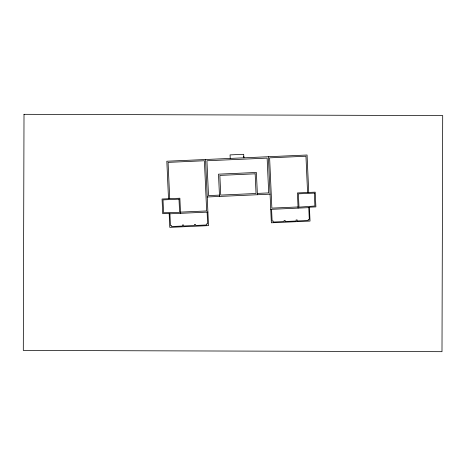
<?xml version="1.0" encoding="UTF-8"?>
<svg xmlns="http://www.w3.org/2000/svg" width="466" height="466" viewBox="0 0 466 466"><rect width="100%" height="100%" fill="white"/><g stroke="black" fill="none" stroke-linecap="round" stroke-linejoin="round"><path stroke-width="0.7" d="M308.742 192.441L307.065 155.009L166.822 161.23L168.506 198.732M219.445 195.114L208.494 195.604L206.927 160.758L267.129 158.12L268.69 192.907L257.331 193.413M207.23 196.984L270.07 194.165M180.488 212.123L206.654 210.947L204.399 160.747L168.075 162.378L169.706 198.679M298.048 206.951L271.864 208.121L269.61 157.858L305.946 156.226L307.572 192.493M169.181 213.83L207.906 212.094M270.752 209.345L309.424 207.609M308.772 207.638L309.296 219.364L308.242 219.41L308.288 220.47L297.197 220.966L297.151 219.911L296.091 219.958L296.143 221.018L285.204 221.507L285.157 220.447L284.097 220.494L284.149 221.554L273.21 222.043L273.163 220.989L272.109 221.035L271.579 209.304M298.1 208.116L297.419 192.947L315.22 192.149L315.884 206.892L309.407 207.184L310.03 221.07L271.352 222.806L268.393 156.745M257.389 194.736L256.393 172.467L218.507 174.168L219.509 196.436M243.788 156.413L243.852 157.817L243.695 154.304L230.064 154.898L230.216 158.411M205.547 159.494L208.512 225.626L169.787 227.361L169.164 213.411L162.721 213.696L162.063 199.017L179.864 198.219L180.546 213.323M207.114 212.129L207.638 223.861L206.578 223.907L206.624 224.962L195.539 225.462L195.493 224.402L194.433 224.449L194.479 225.509L183.546 225.998L183.499 224.938L182.439 224.991L182.486 226.045L171.552 226.534L171.505 225.48L170.445 225.527L169.921 213.801M24.011 114.316L23.3 350.432L441.995 351.684L442.7 115.568L24.011 114.316M255.158 173.818L219.859 175.402L220.744 195.085L256.038 193.501L255.158 173.818M179.002 199.163L163.007 199.885L163.589 212.752L179.602 212.461L179.002 199.163M314.334 193.116L298.386 193.833L298.986 207.149L314.911 206.007L314.334 193.116"/></g></svg>
